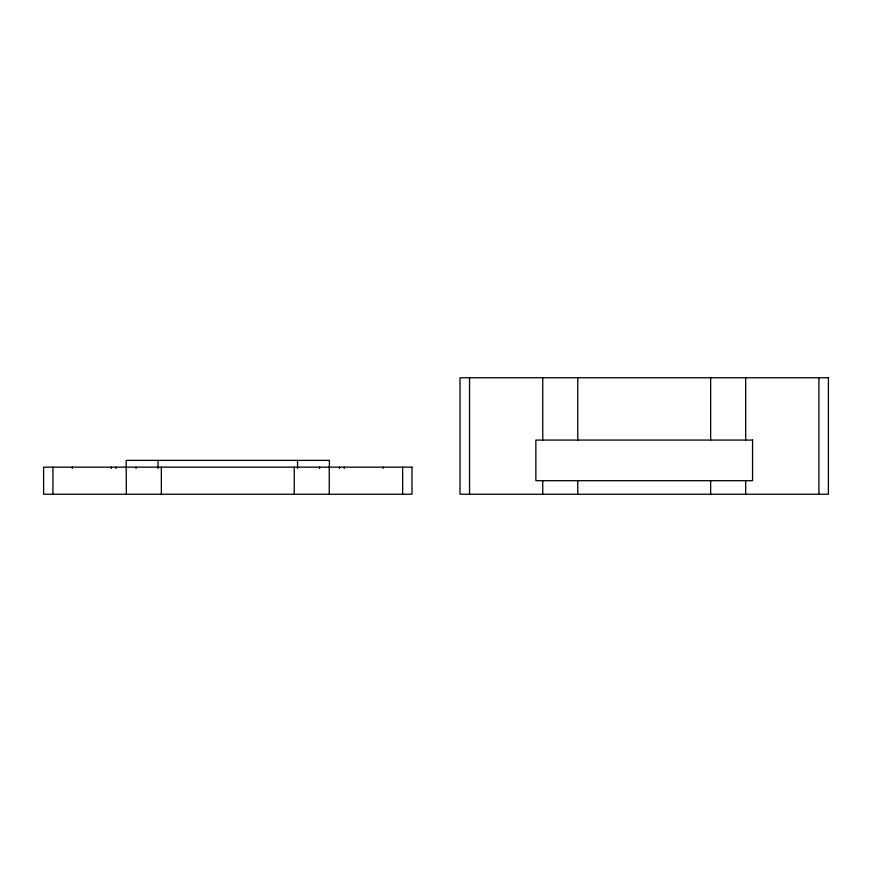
<?xml version="1.0" encoding="UTF-8"?>
<svg xmlns="http://www.w3.org/2000/svg" width="872" height="872" viewBox="0 0 872 872"><rect width="100%" height="100%" fill="white"/><g stroke="black" fill="none" stroke-linecap="round" stroke-linejoin="round"><path stroke-width="1.31" d="M402.646 494.239L402.646 467.152M818.884 377.761L818.884 494.239M745.669 377.761L745.669 440.066M745.669 480.69L745.669 494.239M710.658 377.761L710.658 440.066M710.658 480.69L710.658 494.239M577.765 377.761L577.765 440.066M577.765 480.69L577.765 494.239M542.755 377.761L542.755 440.066M542.755 480.69L542.755 494.239M469.539 377.761L469.539 494.239M383.233 467.152L383.233 468.384M344.266 467.152L344.266 468.493M339.524 467.152L339.524 468.493M329.365 467.839L329.365 460.383L126.211 460.383L126.331 494.239M329.245 467.152L329.245 494.239M319.544 467.152L319.544 468.493M297.537 460.383L297.537 468.493M294.235 467.152L294.235 494.239M161.342 467.152L161.342 494.239M158.039 460.383L158.039 468.493M136.032 467.152L136.032 468.493M116.052 467.152L116.052 468.493M111.322 467.152L111.322 468.493M72.343 467.152L72.343 468.384M52.93 467.152L52.93 494.239M828.4 377.761L460.024 377.761L460.024 494.239L828.4 494.239L828.4 377.761M752.558 440.066L535.866 440.066L535.866 480.69L752.558 480.69L752.558 440.066M411.976 467.152L43.6 467.152L43.6 494.239L411.976 494.239L411.976 467.152"/></g></svg>
